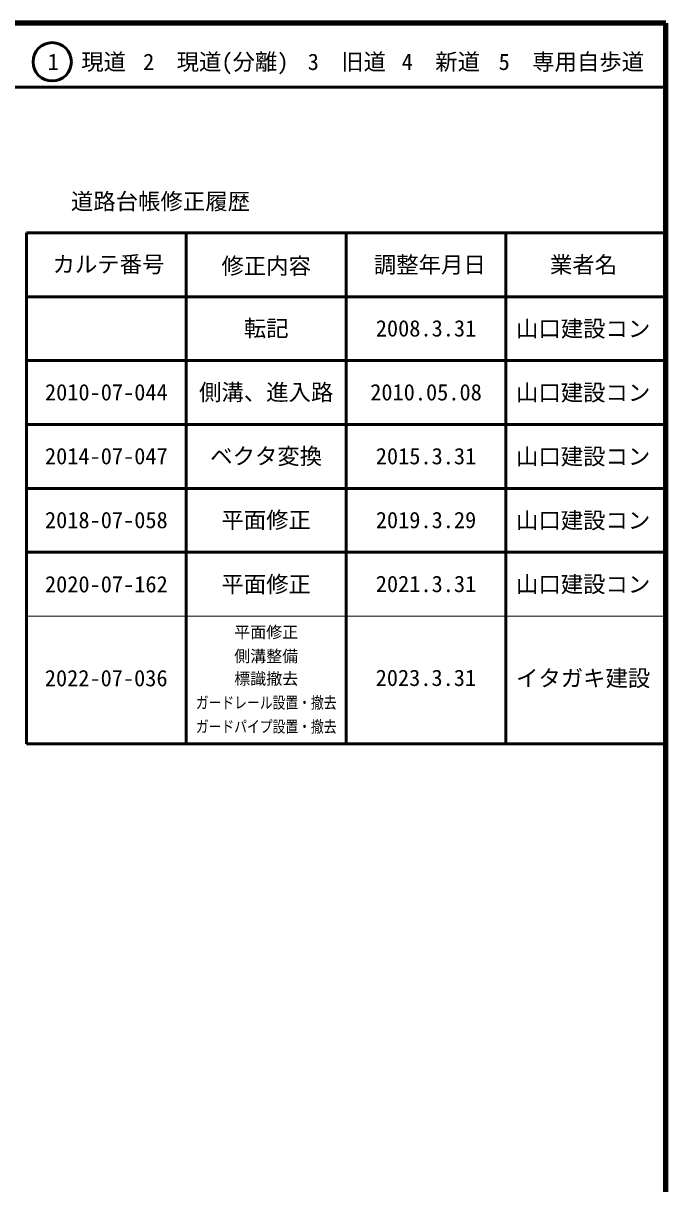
# Model space of a CAD drawing. Units: millimetres, scale not verified. Extents: x 40000 to 680000, y 20000 to 380000.
# Drawn here: x 579500 to 680000, y 198357 to 380000 of the extents above; entities that cross this region are included whole.
import ezdxf
from ezdxf.enums import TextEntityAlignment as Align

# ---------------------------------------------------------------- set-up
doc = ezdxf.new("R2010")
doc.units = ezdxf.units.MM
doc.header["$LTSCALE"] = 1000
for name, color, linetype, lineweight in [('M-TTL', 2, 'Continuous', 140), ('M-TTL-FRAM', 2, 'Continuous', 50), ('M-TTL-LINE', 7, 'Continuous', 50)]:
    doc.layers.add(name, color=color, linetype=linetype, lineweight=lineweight)
doc.layers.add('M-TTL-TXT', color=7, linetype='Continuous')
doc.styles.add('ＭＳ ゴシック', font='')
doc.styles.get('ＭＳ ゴシック').set_extended_font_data('MS Gothic')

msp = doc.modelspace()

# ---------------------------------------------------------------- linework, layer by layer
at = {"layer": 'M-TTL'}
for p, q in [((680000, 380000), (40000, 380000)), ((680000, 20000), (680000, 380000))]:
    msp.add_line(p, q, dxfattribs=at)
at = {"layer": 'M-TTL-FRAM'}
for p, q in [((580000, 347197), (580000, 267197)), ((580000, 347197), (680000, 347197)), ((580000, 267197), (680000, 267197))]:
    msp.add_line(p, q, dxfattribs=at)
at = {"layer": 'M-TTL-LINE'}
for p, q in [((40000, 370000), (680000, 370000)), ((605000, 347197), (605000, 267197)), ((630000, 347197), (630000, 267197)), ((655000, 347197), (655000, 267197)), ((580000, 337197), (680000, 337197)), ((580000, 327197), (680000, 327197)), ((580000, 317197), (680000, 317197)), ((580000, 307197), (680000, 307197)), ((580000, 297197), (680000, 297197))]:
    msp.add_line(p, q, dxfattribs=at)
at = {"layer": 'M-TTL-LINE', "lineweight": 13}
msp.add_line((580000, 287197), (680000, 287197), dxfattribs=at)
at = {"layer": 'M-TTL-LINE'}
msp.add_circle((584031, 373958), 3000, dxfattribs=at)

# ---------------------------------------------------------------- texts
at = {"layer": 'M-TTL-TXT', "style": 'ＭＳ ゴシック'}
for s, height, p in [('1\u3000現道', 2566, (589448, 373958)), ('2\u3000現道(分離)', 2566, (609619, 373958)), ('3\u3000旧道', 2566, (630121, 373958)), ('4\u3000新道', 2566, (644824, 373958)), ('5\u3000専用自歩道', 2566, (665228, 373958)), ('道路台帳修正履歴', 2566, (600968, 352113)), ('カルテ番号', 2566, (592839, 342277)), ('修正内容', 2566, (617509, 342023)), ('調整年月日', 2566, (643089, 342197)), ('業者名', 2566, (667134, 342197)), ('転記', 2566, (617500, 332245)), ('2008.3.31', 2566, (642500, 332245)), ('山口建設コン', 2566, (667077, 332189)), ('2010-07-044', 2566, (592500, 322245)), ('側溝、進入路', 2566, (617500, 322245)), ('2010.05.08', 2566, (642500, 322245)), ('山口建設コン', 2566, (667077, 322189)), ('2014-07-047', 2566, (592500, 312245)), ('ベクタ変換', 2566, (617500, 312245)), ('2015.3.31', 2566, (642500, 312245)), ('山口建設コン', 2566, (667077, 312189)), ('2018-07-058', 2566, (592500, 302245)), ('平面修正', 2566, (617500, 302245)), ('2019.3.29', 2566, (642500, 302245)), ('山口建設コン', 2566, (667077, 302189)), ('2020-07-162', 2566, (592500, 292197)), ('平面修正', 2566, (617500, 292197)), ('2021.3.31', 2566, (642500, 292245)), ('山口建設コン', 2566, (667077, 292189)), ('平面修正', 1833, (617500, 284697)), ('側溝整備', 1833, (617500, 280947))]:
    msp.add_text(s, height=height, dxfattribs=at).set_placement(p, align=Align.MIDDLE_CENTER)
for s, height, p in [('2022-07-036', 2566, (582875, 275447)), ('標識撤去', 1833, (612500, 275947)), ('2023.3.31', 2566, (634625, 275495)), ('イタガキ建設', 2566, (656577, 275439))]:
    msp.add_text(s, height=height, dxfattribs=at).set_placement(p, align=Align.BOTTOM_LEFT)
at = {"layer": 'M-TTL-TXT', "style": 'ＭＳ ゴシック', "width": 0.8}
for s, p in [('ガードレール設置・撤去', (606500, 272197)), ('ガードパイプ設置・撤去', (606500, 268447))]:
    msp.add_text(s, height=1833, dxfattribs=at).set_placement(p, align=Align.BOTTOM_LEFT)

doc.saveas('drawing.dxf')
